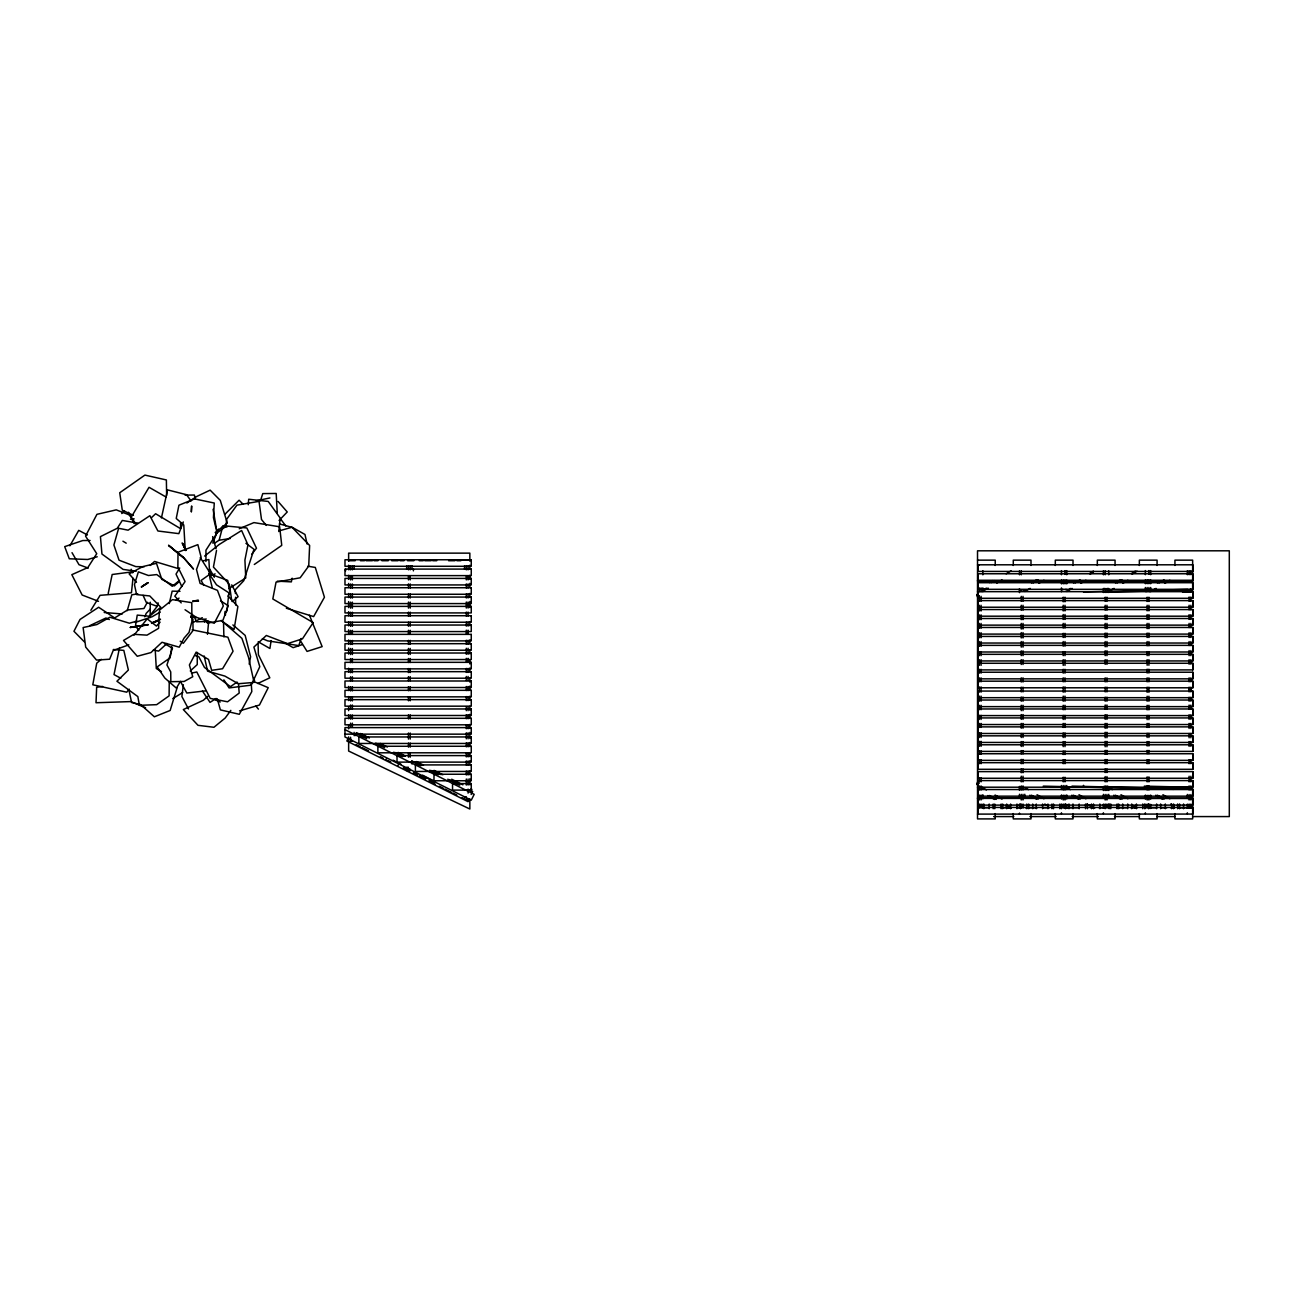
<?xml version="1.0" encoding="UTF-8"?>
<svg xmlns="http://www.w3.org/2000/svg" width="1294" height="1294" viewBox="0 0 1294 1294"><rect width="100%" height="100%" fill="white"/><g stroke="black" fill="none" stroke-linecap="round" stroke-linejoin="round"><path stroke-width="1.5" d="M197.27 652.451L197.254 664.582L190.283 670.971M205.94 561.45L205.956 550.193L217.052 532.934L213.445 517.6L214.27 503.026L194.504 498.902L178.928 505.21L176.227 518.473L183.78 524.992L185.22 549.934M155.248 650.186L156.299 668.529L161.475 671.57M169.239 681.291L169.11 695.848L156.671 704.664L139.412 705.343L137.843 696.593L116.929 681.242L128.381 670.049L123.82 650.381L113.29 649.507M235.67 605.026L235.573 597.262M150.266 602.228L150.185 617.481M191.415 511.728L191.641 505.97L191.286 511.712M248.27 504.725L248.691 499.241L268.214 501.441L280.2 518.037L278.776 531.543M226.013 526.787L226.612 519.331L236.931 505.145L259.026 501.376L261.501 519.509L266.305 525.396M207.477 634.319L208.674 621.379L196.672 621.816L194.715 617.869M132.991 578.256L131.438 592.749L100.091 595.337L90.855 610.283M183.36 684.752L181.888 696.528L188.487 708.95M170.517 655.88L171.762 646.628M271.109 640.692L269.912 648.488L258.185 641.792M108.195 593.477L112.174 574.504L133.282 571.722M216.519 550.468L213.429 567.079L229.329 584.241L231.739 600.739M249.176 664.113L250.583 656.721L245.164 635.403L232.888 624.921M119.436 648.051L114.018 674.595L120.779 678.25M161.443 517.907L167.573 489.908L186.482 494.68L191.124 501.004M292.153 578.192L291.344 581.879L277.353 581.152M169.255 603.57L172.167 591.148L179.995 591.326M158.094 602.826L157.172 606.385L148.842 617.06M219.333 539.485L222.908 525.833M127.216 610.719L131.826 594.787L137.811 593.865M177.116 687.712L170.145 710.471L154.374 716.795L140.625 704.583L131.584 702.513L128.996 690.139M260.45 500.746L262.779 493.596L276.188 493.467L277.272 513.443M301.162 638.46L298.801 645.593L267.583 640.853L262.423 638.654M183.295 521.951L178.847 533.646L157.9 530.993L149.878 515.708L128.122 530.168L118.627 528.292L113.904 544.968L119.048 560.189L135.805 566.61L144.2 566.788M212.782 543.108L218.298 529.084M144.815 616.801L146.173 613.388L150.347 609.021M204.549 622.042L206.005 618.742M228.197 595.855L229.911 592.345L227.712 580.375L209.515 573.84M348.07 738.518L346.824 740.977L468.056 801.665L469.301 799.207M348.248 739.618L350.577 738.89M386 759.562L386.437 758.688M397.954 765.563L398.406 764.673M407.448 771.321L408.678 768.862M419.127 776.157L419.579 775.284L425.92 778.454M470.272 790.505L471.065 788.919M471.113 790.925L471.906 789.34M468.913 799.983L468.477 800.857L462.12 797.67M355.106 735.623L356.61 732.663L365.49 737.176M471.162 794.5L472.666 791.54L469.091 789.728M69.876 545.809L78.724 530.362L87.426 534.94M147.322 602.292L143.941 608.503L127.556 609.975L114.632 617.95L98.651 607.258L80.018 619.454L73.952 631.278L84.272 641.759M180.432 681.372L176.356 688.149L164.839 678.04L157.156 666.895L170.274 657.724M179.737 567.985L176.016 574.083L181.823 586.538M133.994 635.192L147.209 618.856L156.412 626.053L160.116 622.139M224.8 613.922L227.016 610.817L228.844 592.798L216.47 584.791L208.803 573.339M230.833 710.374L225.188 718.024L213.947 727.277L197.998 725.319L183.327 709.565L203.352 700.264L207.703 696.334M251.634 554.366L256.487 548.219L246.863 527.968L226.515 526.027L215.758 533.84M977.52 782.045L976.938 784.504L977.52 783.792M1084.032 786.396L1083.466 787.108L1083.466 785.361M1189.979 787.965L1190.561 787.253L1144.333 786.121M129.206 689.152L126.731 692.177L92.796 684.785L96.743 663.159L101.304 659.309M279.083 520.479L287.236 511.971L278.048 501.425M224.994 514.187L239.099 500.212L242.884 503.997M151.43 517.713L155.603 513.734L180.642 528.696L180.545 522.873M121.733 513.54L124.499 510.92M150.153 565.494L154.52 561.434L178.151 568.551M166.975 643.506L158.628 651.125L153.371 650.041M178.895 581.879L174.383 585.858L161.799 579.356L156.493 563.343L142.858 566.578L129.125 573.857L136.501 582.3M232.224 601.597L238.08 596.696L231.723 584.872M179.445 580.44L172.264 586.279L156.768 574.568L148.438 575.506L138.377 571.851L134.447 584.597L136.614 594.593L149.748 595.936L160.78 607.307L149.441 616.235L137.245 615.103L135.466 626.07L138.814 630.194M204.646 556.064L219.252 544.467L241.606 530.508L247.947 544.839L244.922 560.043L245.763 577.981L228.892 588.544M215.176 532.53L227.307 523.083L220.287 500.374L210.146 490.151L196.753 496.459L186.87 503.01M185.705 550.597L182.778 543.351L186.093 550.322M175.984 600.319L179.041 598.103M254.303 564.475L281.752 545.389L279.633 526.787L253.931 522.598L239.244 528.745M237.109 682.051L230.461 686.629L204.452 667.429L198.726 656.592L195.184 655.605M147.92 582.996L141.386 586.942L147.694 582.737M214.383 543.318L219.058 540.229L230.316 538.498M141.386 586.942L147.969 582.704M216.13 698.453L210.032 702.383L202.43 691.012M172.798 698.631L182.697 692.533M989.489 582.543L992.821 580.585M991.155 582.575L994.488 580.618M1006.15 573.776L1011.148 570.848M982.987 590.113L986.432 588.091M982.987 591.132L988.163 588.091M996.817 583.012L1001.993 579.971M1031.464 582.85L1036.462 579.922M1033.13 582.882L1038.128 579.955M1024.945 591.455L1030.137 588.398M1038.775 583.335L1043.967 580.294M1073.422 582.85L1076.754 580.893M1090.082 573.08L1093.414 571.123M1075.088 582.882L1080.086 579.955M1090.082 574.083L1093.414 572.126M1070.364 588.398L1066.903 591.455L1072.095 588.398M1080.733 583.335L1085.925 580.294M1115.396 582.85L1120.378 579.922M1132.04 573.08L1135.372 571.123M1117.062 582.882L1122.044 579.955M1132.04 574.083L1137.038 571.155M1108.877 591.455L1114.053 588.398M1122.707 583.335L1127.883 580.294M1157.354 582.85L1160.686 580.893M1159.02 582.882L1164.018 579.955M1150.835 591.455L1156.027 588.398M1164.665 583.335L1169.857 580.294M160.246 612.078L152.077 616.737L135.304 622.414M193.987 622.058L202.285 617.675M89.901 625.6L105.946 617.998L109.343 619.535M151.527 623.126L160.521 619.26L151.576 623.045M257.797 683.491L269.815 677.813L258.379 654.635L258.088 643.393M151.738 623.417L159 620.489M211.698 575.199L215.127 573.889M302.359 644.574L293.14 647.663L284.696 642.778M128.818 644.849L113.225 650.445L109.65 659.212L96.516 660.086L85.695 647.113L83.123 627.541L96.856 624.565L109.861 617.238L129.368 623.207L136.938 621.12M239.568 710.859L259.447 705.036L268.23 687.68L254.756 681.987L254.045 678.25M97.228 556.776L87.733 559.493L69.278 558.782L64.7 546.634L82.784 540.536L90.079 540.471M279.472 530.766L292.007 527.256L309.638 545.486L308.716 566.028L300.159 577.803L276.043 582.154L272.824 598.976L313.164 622.608L302.44 638.848L287.511 643.636L266.338 635.483L253.899 647.081L259.787 666.685L251.23 685.141L229.07 687.923L223.878 679.868M198.192 600.044L192.709 601.37L198.16 601.095M203.271 560.787L208.868 559.542L209.887 578.062L212.281 587.767M191.463 673.155L196.801 671.974L210.21 698.388L227.566 701.801L239.196 693.05L238.452 683.491M256.358 500.794L269.928 497.947M206.07 690.818L186.821 693.034L180.562 681.647M148.098 624.889L130.273 627.444L147.953 624.565M130.273 627.444L147.937 624.662M102.647 686.435L96.662 687.276L96.015 702.739L130.856 701.591L145.607 707.737M198.176 600.723L192.709 601.37L198.564 601.014M130.468 519.234L134.204 518.862M222.083 527.143L227.582 526.626M190.865 617.238L193.954 616.995M1083.466 591.94L1103.556 591.455M1107.583 591.358L1145.756 590.42M1151.789 590.274L1187.973 589.385M1110.171 592.021L1146.338 591.132M1150.366 591.034L1190.561 590.064L1190.561 591.795L1182.522 592.005M185.026 495.084L194.423 495.052L195.087 498.966M452.14 560.14L469.851 560.14M977.52 560.14L995.232 560.14L995.232 565.462M348.814 560.723L355.154 560.723M360.46 560.723L364.471 560.723M366.056 560.723L372.397 560.723M373.982 560.723L377.994 560.723M381.908 560.723L388.265 560.723M391.726 560.723L398.067 560.723M399.992 560.723L404.019 560.723M407.561 560.723L413.902 560.723M419.207 560.723L423.235 560.723M424.804 560.723L431.161 560.723M432.73 560.723L436.741 560.723M448.614 560.723L454.954 560.723M456.879 560.723L460.89 560.723M978.038 564.799L1192.922 564.799L1192.922 571.43L978.038 571.43L978.183 564.799M977.52 564.944L979.283 564.944M978.038 573.76L1192.922 573.76L1192.922 580.375L978.038 580.375L978.183 573.76M977.52 580.65L1192.647 580.65M977.52 580.957L1192.647 580.957M978.038 589.32L1192.922 589.32L1192.922 582.704L978.038 582.704L978.183 589.32M1061.452 589.579L1063.215 589.579M1064.994 589.579L1066.757 589.579M1187.342 590.42L1189.105 590.42M1190.884 590.42L1192.647 590.42L1192.647 560.14L1174.936 560.14L1174.936 565.462M1019.478 590.614L1021.257 590.614M1023.02 590.614L1024.799 590.614M977.52 591.665L1192.922 591.665L1192.922 598.281L978.038 598.281L978.183 591.665M977.52 595.822L979.283 595.822M978.038 600.61L1192.922 600.61L1192.922 607.226L978.038 607.226L978.183 600.61M978.038 609.555L1192.922 609.555L1192.922 616.187L978.038 616.187L978.183 609.555M978.038 618.516L1192.922 618.516L1192.922 625.131L978.038 625.131L978.183 618.516M978.038 627.461L1192.922 627.461L1192.922 634.092L978.038 634.092L978.183 627.461M978.038 643.037L1192.922 643.037L1192.922 636.422L978.038 636.422L978.183 643.037M978.038 645.366L1192.922 645.366L1192.922 651.998L978.038 651.998L978.183 645.366M978.038 654.327L1192.922 654.327L1192.922 660.943L978.038 660.943L978.183 654.327M978.038 669.904L1192.922 669.904L1192.922 663.272L978.038 663.272L978.183 669.904M978.038 672.233L1192.922 672.233L1192.922 678.849L978.038 678.849L978.183 672.233M978.038 687.793L1192.922 687.793L1192.922 681.178L978.038 681.178L978.183 687.793M1147.147 688.44L1148.91 688.44M1189.105 689.573L1190.884 689.476M1147.147 690.608L1148.91 690.608M978.038 697.692L1192.922 697.692L1192.922 691.061L978.038 691.061L978.183 697.692M978.038 700.022L1192.922 700.022L1192.922 706.637L978.038 706.637L978.183 700.022M978.038 708.966L1192.922 708.966L1192.922 715.598L978.038 715.598L978.183 708.966M978.038 717.927L1192.922 717.927L1192.922 724.543L978.038 724.543L978.183 717.927M978.038 733.488L1192.922 733.488L1192.922 726.872L978.038 726.872L978.183 733.488M344.98 734.151L471.259 734.151L471.259 727.616L344.98 727.616L344.98 736.949L471.259 800.161L474.186 794.322L344.98 729.638M978.038 735.833L1192.922 735.833L1192.922 742.449L978.038 742.449L978.183 735.833M352.356 741.284L350.577 741.284L350.577 737.256M978.038 751.393L1192.922 751.393L1192.922 744.778L978.038 744.778L978.183 751.393M978.038 753.739L1192.922 753.739L1192.922 760.354L978.038 760.354L978.183 753.739M978.038 762.684L1192.922 762.684L1192.922 769.299L978.038 769.299L978.183 762.684M406.672 767.293L408.451 767.293M408.451 769.283L410.214 769.283M978.038 771.628L1192.922 771.628L1192.922 778.26L978.038 778.26L978.183 771.628M977.52 783.226L979.283 783.226M1105.189 786.558L1103.41 786.558L1103.41 790.505M1106.952 786.558L1108.732 786.558L1108.732 790.505M978.038 787.205L1192.922 787.205L1192.922 780.589L978.038 780.589L978.183 787.205M977.52 787.399L979.283 787.399M981.062 787.399L982.842 787.399M1145.368 787.593L1147.147 787.593M1148.91 787.593L1150.689 787.593M1019.478 788.434L1021.257 788.434M1023.02 788.434L1024.945 787.609L1028.406 789.631M1187.342 788.628L1189.105 788.628M1190.884 788.628L1192.647 788.628L1192.647 818.908L1174.936 818.908L1174.936 813.586M468.088 790.294L469.851 790.294M978.038 796.166L1192.922 796.166L1192.922 789.534L978.038 789.534L978.183 796.166M464.546 796.829L466.309 796.829M977.52 798.091L1192.647 798.091M977.52 798.398L1192.922 798.495L1192.922 805.111L978.038 805.111M466.309 799.158L468.088 799.158M983.489 807.796L989.473 807.796M1001.427 807.796L1009.385 807.796M1017.359 807.796L1021.338 807.796M1025.333 807.796L1037.27 807.796M1043.255 807.796L1049.224 807.796M1065.172 807.796L1079.115 807.796M1091.068 807.796L1095.047 807.796M1099.027 807.796L1105.011 807.796M1116.965 807.796L1126.912 807.796M1130.907 807.796L1134.887 807.796M1148.829 807.796L1156.804 807.796M1160.783 807.796L1166.751 807.796M1170.746 807.796L1174.726 807.796M1178.705 807.796L1192.647 807.796M977.52 814.104L1192.922 814.072L1192.922 807.44L978.038 807.44L978.183 814.072M993.63 816.579L1013.768 816.579M1029.895 816.579L1056.082 816.579M1072.192 816.579L1098.38 816.579M1114.49 816.579L1138.655 816.579M1156.787 816.579L1174.92 816.579M1193.036 816.579L1229.3 816.579L1229.3 550.807L977.52 550.807L977.52 818.908L995.232 818.908L995.232 813.586M1071.982 786.105L1104.138 786.881M1108.149 786.978L1188.555 788.936M1043.271 786.121L1061.355 786.574M1065.366 786.671L1103.556 787.593M1107.583 787.69L1145.756 788.628M1151.789 788.774L1173.901 789.308M104.216 612.515L122.251 613.954M136.194 571.269L123.108 569.409L101.951 554.042L100.431 536.622L117.301 528.243L122.283 520.447L137.714 523.083M192.11 629.838L227.89 637.182L233.066 651.254L222.584 668.739L211.682 670.324L208.496 659.422L196.154 652.144L189.393 664.954L192.741 676.73L184.136 681.469L170.84 681.695L170.727 671.926L166.926 664.97L172.458 648.197L164.484 643.636M307.762 566.206L315.299 567.451L324.438 597.23L313.633 616.591L286.346 608.245M279.439 523.924L292.363 527.418L304.98 534.471L307.099 544.03M190.962 615.734L196.575 617.642M157.205 606.352L146.271 602.373L143.084 595.369M88.251 568.082L78.999 564.702L72.011 552.667M98.49 601.306L82.169 595.03L71.833 574.665L87.83 567.565L96.743 553.686L85.533 536.088L96.937 514.333L116.234 509.868L129.772 515.077L134.204 523.601M214.917 699.65L220.206 702.044M133.379 515.336L122.283 510.143L119.727 492.755L144.912 475.092L166.376 479.961L166.635 495.489M356.206 744.648L360.233 746.67M409.632 771.402L403.275 768.215L403.712 767.342L410.069 770.528M452.771 792.996L456.798 795.017M360.347 733.488L369.356 738.001M380.145 743.403L387.359 747.01M398.131 752.412L405.362 756.036M416.409 761.551L423.462 765.094M434.04 770.383L442.855 774.799M451.671 779.214L462.912 784.843M355.947 733.277L366.752 738.68M375.745 743.177L384.739 747.689M393.732 752.186L402.741 756.699M411.735 761.196L420.906 765.789M429.721 770.205L438.537 774.621M447.724 779.214L459.693 785.215M413.627 772.308L417.638 774.313M434.169 782.579L429.398 780.201L428.961 781.075L435.318 784.261M362.158 747.641L368.515 750.811M380.404 756.764L383.073 758.106M387.585 760.371L390.772 761.956M413.19 773.181L417.202 775.187M420.728 776.95L425.483 779.344M439.232 786.218L443.26 788.224M444.845 789.016L451.185 792.203M361.204 734.119L367.528 737.321M400.218 753.901L404.957 756.311M436.062 772.081L441.157 774.669M377.929 743.484L383.267 746.185M395.705 752.51L401.043 755.211M413.482 761.519L418.803 764.22M431.242 770.528L436.579 773.246M449.018 779.554L457.898 784.051M393.053 760.193L400.946 764.204M422.572 775.171L434.412 781.188M122.93 541.199L126.197 543.173M166.295 497.155L149.036 487.288L131.26 517.115L135.53 523.585M1162.934 794.71L1169.857 798.77M1157.354 795.179L1164.018 799.094M1155.688 795.228L1162.352 799.142M1170.682 804.027L1174.014 805.984M1108.877 787.609L1112.322 789.631M1120.976 794.71L1127.883 798.77M1115.396 795.179L1122.044 799.094M1132.04 804.965L1137.038 807.893M1113.73 795.228L1120.378 799.142M1132.04 805.984L1135.372 807.925M1066.903 787.609L1070.364 789.631M1079.002 794.71L1085.925 798.77M1073.422 795.179L1080.086 799.094M1090.082 804.965L1093.414 806.922M1071.755 795.228L1078.42 799.142M1086.75 804.027L1093.414 807.925M1037.044 794.71L1043.967 798.77M1031.464 795.179L1038.128 799.094M1029.798 795.228L1036.462 799.142M1044.792 804.027L1048.124 805.984M986.432 789.938L982.987 787.917L982.987 788.936M995.086 795.017L1001.993 799.077M989.489 795.503L996.154 799.401M1006.15 805.272L1011.148 808.2M987.84 795.535L994.488 799.449M1006.15 806.291L1009.482 808.249M220.53 600.869L228.229 605.624L222.924 620.344L207.541 623.11L203.983 618.872M180.222 641.226L183.36 643.247L193.032 630.501L192.919 619.066L190.93 616.737M220.999 620.554L234.052 629.515L237.886 606.498L228.262 596.34M245.925 543.318L254.012 549.303L243.79 580.683L235.233 589.805L235.411 593.542M185.058 609.749L196.09 617.222L214.238 623.271L223.312 605.964L217.441 590.355L200.069 583.4L196.51 569.538L201.071 557.002L197.853 544.645L178.022 552.263L177.86 566.998L185.091 581.572L174.819 596.211L181.225 602.907M168.608 545.372L183.554 557.568L193.502 569.069L183.473 557.52L168.608 545.372L183.311 557.73M222.972 621.977L241.913 638.363L248.513 657.287L254.077 682.423L238.274 683.733L224.881 676.083L207.558 671.149L204.177 655.977M258.412 709.128L255.937 706.103M299.804 639.754L307.066 651.416L322.157 646.628L309.46 615.265M1190.561 590.064L1189.979 589.336L1190.561 591.795M977.52 595.256L976.938 594.544L977.52 597.003M200.263 557.536L210.55 573.743L201.104 580.44L203.821 585.357M281.024 519.573L285.828 525.979M209.644 568.972L214.319 577.253M182.033 543.043L185.657 550.128M131.179 569.263L132.635 572.838M128.559 512.262L129.691 515.708M217.23 698.695L220.384 709.888L239.293 714.288L251.812 691.578L251.23 683.636M212.637 536.606L216.033 548.737M213.089 509.318L216.244 527.823M224.994 611.512L225.528 614.957M223.506 621.993L223.894 636.907M1192.777 591.665L1192.777 598.281M1192.777 600.61L1192.777 607.226M1192.777 609.555L1192.777 616.187M1192.777 618.516L1192.777 625.131M1192.777 627.461L1192.777 634.092M1192.777 636.422L1192.777 643.037M1192.777 645.366L1192.777 651.998M1192.777 654.327L1192.777 660.943M1192.777 663.272L1192.777 669.904M1192.777 672.233L1192.777 678.849M1192.777 681.178L1192.777 687.793M1192.777 691.061L1192.777 697.692M1192.777 700.022L1192.777 706.637M1192.777 708.966L1192.777 715.598M1192.777 717.927L1192.777 724.543M1192.777 726.872L1192.777 733.488M1192.777 735.833L1192.777 742.449M1192.777 744.778L1192.777 751.393M1192.777 753.739L1192.777 760.354M1192.777 762.684L1192.777 769.299M1192.777 771.628L1192.777 778.26M1192.777 780.589L1192.777 787.205M1190.884 570.816L1190.884 574.714M1190.884 588.996L1190.884 592.199M1190.884 596.987L1190.884 601.225M1190.884 605.252L1190.884 609.814M1190.884 614.666L1190.884 619.389M1190.884 623.384L1190.884 627.59M1190.884 632.685L1190.884 637.489M1190.884 641.533L1190.884 645.56M1190.884 650.575L1190.884 655.637M1190.884 659.665L1190.884 664.226M1190.884 677.813L1190.884 681.841M1190.884 687.13L1190.884 691.918M1190.884 697.207L1190.884 701.251M1190.884 705.084L1190.884 709.306M1190.884 714.822L1190.884 719.383M1190.884 723.411L1190.884 728.473M1190.884 733.488L1190.884 737.79M1190.884 741.559L1190.884 746.363M1190.884 759.659L1190.884 763.719M1190.884 776.254L1190.884 781.867M1190.884 785.895L1190.884 789.922M1190.884 794.548L1190.884 799.999M1190.884 804.027L1190.884 808.249M1190.561 787.253L1190.561 788.984M1189.105 570.816L1189.105 574.714M1189.105 596.987L1189.105 601.225M1189.105 605.252L1189.105 609.814M1189.105 614.666L1189.105 619.389M1189.105 623.384L1189.105 627.59M1189.105 632.685L1189.105 637.489M1189.105 641.533L1189.105 645.56M1189.105 650.575L1189.105 655.637M1189.105 659.665L1189.105 664.226M1189.105 677.813L1189.105 681.841M1189.105 687.13L1189.105 691.918M1189.105 697.207L1189.105 701.251M1189.105 705.084L1189.105 709.306M1189.105 714.822L1189.105 719.383M1189.105 723.411L1189.105 728.473M1189.105 733.488L1189.105 737.79M1189.105 741.559L1189.105 746.363M1189.105 759.659L1189.105 763.719M1189.105 776.254L1189.105 781.867M1189.105 785.895L1189.105 789.922M1189.105 794.548L1189.105 799.999M1189.105 804.027L1189.105 808.249M1187.342 570.816L1187.342 574.714M1187.342 794.451L1187.342 798.463M1187.342 804.14L1187.342 808.249M1187.342 812.778L1187.342 813.797M1183.557 803.978L1183.557 808.701M1179.546 803.978L1179.546 808.701M1177.621 803.978L1177.621 808.701M1173.593 803.978L1173.593 808.701M1171.668 803.978L1171.668 808.701M1165.328 803.978L1165.328 808.701M1160.637 803.978L1160.637 808.701M1157.079 565.462L1157.079 560.14L1139.351 560.14L1139.351 565.462M1157.079 813.586L1157.079 818.908L1139.351 818.908L1139.351 813.586M1156.626 803.978L1156.626 808.701M1150.689 570.573L1150.689 574.682M1150.689 579.987L1150.689 583.74M1150.689 587.492L1150.689 591.455L1148.91 591.455L1148.91 587.492M1150.689 795.05L1150.689 799.077M1150.689 804.367L1150.689 808.475M1148.91 570.573L1148.91 574.342M1148.91 579.987L1148.91 583.74M1148.91 597.181L1148.91 601.467M1148.91 605.252L1148.91 610.849M1148.91 614.601L1148.91 619.357M1148.91 623.384L1148.91 628.625M1148.91 633.041L1148.91 637.489M1148.91 641.533L1148.91 645.755M1148.91 651.61L1148.91 655.637M1148.91 659.665L1148.91 665.262M1148.91 669.16L1148.91 673.058M1148.91 677.813L1148.91 681.841M1148.91 687.13L1148.91 692.339M1148.91 696.237L1148.91 701.251M1148.91 705.279L1148.91 709.888M1148.91 715.356L1148.91 719.642M1148.91 723.411L1148.91 727.438M1148.91 733.294L1148.91 737.515M1148.91 741.559L1148.91 746.007M1148.91 750.423L1148.91 753.706M1148.91 759.691L1148.91 763.719M1148.91 776.853L1148.91 781.867M1148.91 785.895L1148.91 789.922M1148.91 795.309L1148.91 799.999M1148.91 804.027L1148.91 808.475M1148.7 803.978L1148.7 808.701M1147.147 579.987L1147.147 583.74M1147.147 587.492L1147.147 591.455L1145.368 591.455L1145.368 587.492M1147.147 597.181L1147.147 601.467M1147.147 605.252L1147.147 610.849M1147.147 614.601L1147.147 619.357M1147.147 623.384L1147.147 628.625M1147.147 633.041L1147.147 637.489M1147.147 641.533L1147.147 645.755M1147.147 651.61L1147.147 655.637M1147.147 659.665L1147.147 665.262M1147.147 669.16L1147.147 673.058M1147.147 677.813L1147.147 681.841M1147.147 687.13L1147.147 692.339M1147.147 696.237L1147.147 701.251M1147.147 705.279L1147.147 709.888M1147.147 715.356L1147.147 719.642M1147.147 723.411L1147.147 727.438M1147.147 733.294L1147.147 737.515M1147.147 741.559L1147.147 746.007M1147.147 750.423L1147.147 753.706M1147.147 759.691L1147.147 763.719M1147.147 776.853L1147.147 781.867M1147.147 785.895L1147.147 789.922M1147.147 795.309L1147.147 799.999M1147.147 804.027L1147.147 808.071M1145.368 570.573L1145.368 574.682M1145.368 579.987L1145.368 583.74M1145.368 795.05L1145.368 799.077M1145.368 804.367L1145.368 808.475M1145.368 812.778L1145.368 813.797M1144.689 803.978L1144.689 808.701M1142.764 803.978L1142.764 808.701M1136.423 803.978L1136.423 808.701M1131.732 803.978L1131.732 808.701M1127.705 803.978L1127.705 808.701M1122.691 803.978L1122.691 808.701M1118.679 803.978L1118.679 808.701M1117.094 803.978L1117.094 808.701M1115.056 565.462L1115.056 560.14L1097.328 560.14L1097.328 565.462M1115.056 813.586L1115.056 818.908L1097.328 818.908L1097.328 813.586M1110.753 803.978L1110.753 808.701M1109.168 803.978L1109.168 808.701M1108.732 570.832L1108.732 574.779M1108.732 592.49L1108.732 588.544L1106.952 588.544L1106.952 592.49M1108.732 794.354L1108.732 798.382M1108.732 804.108L1108.732 808.216M1106.952 597.181L1106.952 601.225M1106.952 605.252L1106.952 610.089M1106.952 615.103L1106.952 619.519M1106.952 623.384L1106.952 628.69M1106.952 633.057L1106.952 637.667M1106.952 641.533L1106.952 646.79M1106.952 650.704L1106.952 655.637M1106.952 659.665L1106.952 664.356M1106.952 677.813L1106.952 681.906M1106.952 687.13L1106.952 691.918M1106.952 697.142L1106.952 701.251M1106.952 704.955L1106.952 709.306M1106.952 714.692L1106.952 719.383M1106.952 723.411L1106.952 728.36M1106.952 732.258L1106.952 737.726M1106.952 741.381L1106.952 746.767M1106.952 750.358L1106.952 754.305M1106.952 759.529L1106.952 763.719M1106.952 768.959L1106.952 772.55M1106.952 776.546L1106.952 781.867M1106.952 785.895L1106.952 790.505M1106.952 794.451L1106.952 799.999M1106.952 804.027L1106.952 808.071M1105.189 570.832L1105.189 574.779M1105.189 592.49L1105.189 588.544L1103.41 588.544L1103.41 592.49M1105.189 597.181L1105.189 601.225M1105.189 605.252L1105.189 610.089M1105.189 615.103L1105.189 619.519M1105.189 623.384L1105.189 628.69M1105.189 633.057L1105.189 637.667M1105.189 641.533L1105.189 646.79M1105.189 650.704L1105.189 655.637M1105.189 659.665L1105.189 664.356M1105.189 677.813L1105.189 681.906M1105.189 687.13L1105.189 691.918M1105.189 697.142L1105.189 701.251M1105.189 704.955L1105.189 709.306M1105.189 714.692L1105.189 719.383M1105.189 723.411L1105.189 728.36M1105.189 732.258L1105.189 737.726M1105.189 741.381L1105.189 746.767M1105.189 750.358L1105.189 754.305M1105.189 759.529L1105.189 763.719M1105.189 768.959L1105.189 772.55M1105.189 776.546L1105.189 781.867M1105.189 785.895L1105.189 790.505M1105.189 794.451L1105.189 799.999M1105.157 803.978L1105.157 808.701M1103.41 570.832L1103.41 574.779M1103.41 794.354L1103.41 798.382M1103.41 804.108L1103.41 808.216M1103.41 812.778L1103.41 813.797M1099.851 803.978L1099.851 808.701M1093.495 803.978L1093.495 808.701M1091.473 804.027L1091.473 808.701M1087.461 804.027L1087.461 808.701M1085.537 804.027L1085.537 808.701M1079.18 804.027L1079.18 808.701M1073.017 565.462L1073.017 560.14L1055.306 560.14L1055.306 565.462M1072.969 803.978L1072.969 808.701M1073.017 813.586L1073.017 818.908L1055.306 818.908L1055.306 813.586M1068.957 803.978L1068.957 808.701M1066.757 570.622L1066.757 574.73M1066.757 580.1L1066.757 583.885M1066.757 785.507L1066.757 789.469M1066.757 794.92L1066.757 798.948M1066.757 804.318L1066.757 808.427M1065.463 804.027L1065.463 808.701M1064.994 570.622L1064.994 574.423M1064.994 580.1L1064.994 583.885M1064.994 597.181L1064.994 601.823M1064.994 605.252L1064.994 610.962M1064.994 614.504L1064.994 619.438M1064.994 623.384L1064.994 627.994M1064.994 633.316L1064.994 637.489M1064.994 641.533L1064.994 646.11M1064.994 651.61L1064.994 655.637M1064.994 659.665L1064.994 665.391M1064.994 669.289L1064.994 673.187M1064.994 677.813L1064.994 681.841M1064.994 686.839L1064.994 692.209M1064.994 696.107L1064.994 701.251M1064.994 705.279L1064.994 709.759M1064.994 715.356L1064.994 719.513M1064.994 723.411L1064.994 727.438M1064.994 732.938L1064.994 737.515M1064.994 741.559L1064.994 746.654M1064.994 751.054L1064.994 754.515M1064.994 759.627L1064.994 763.719M1064.994 777.225L1064.994 781.867M1064.994 785.507L1064.994 789.922M1064.994 795.163L1064.994 799.999M1064.994 804.027L1064.994 808.427M1063.215 580.1L1063.215 583.885M1063.215 597.181L1063.215 601.823M1063.215 605.252L1063.215 610.962M1063.215 614.504L1063.215 619.438M1063.215 623.384L1063.215 627.994M1063.215 633.316L1063.215 637.489M1063.215 641.533L1063.215 646.11M1063.215 651.61L1063.215 655.637M1063.215 659.665L1063.215 665.391M1063.215 669.289L1063.215 673.187M1063.215 677.813L1063.215 681.841M1063.215 686.839L1063.215 692.209M1063.215 696.107L1063.215 701.251M1063.215 705.279L1063.215 709.759M1063.215 715.356L1063.215 719.513M1063.215 723.411L1063.215 727.438M1063.215 732.938L1063.215 737.515M1063.215 741.559L1063.215 746.654M1063.215 751.054L1063.215 754.515M1063.215 759.627L1063.215 763.719M1063.215 777.225L1063.215 781.867M1063.215 785.507L1063.215 789.922M1063.215 795.163L1063.215 799.999M1063.215 804.027L1063.215 808.071M1061.452 570.622L1061.452 574.73M1061.452 580.1L1061.452 583.885M1061.452 587.897L1061.452 591.649M1061.452 785.507L1061.452 789.469M1061.452 794.92L1061.452 798.948M1061.452 804.027L1061.452 808.701M1061.452 812.778L1061.452 813.797M1059.867 804.027L1059.867 808.701M1053.526 804.027L1053.526 808.701M1051.941 804.027L1051.941 808.701M1047.93 804.027L1047.93 808.701M1042.608 804.027L1042.608 808.701M1036.268 804.027L1036.268 808.701M1032.725 804.027L1032.725 808.701M1030.995 565.462L1030.995 560.14L1013.283 560.14L1013.283 565.462M1030.995 813.586L1030.995 818.908L1013.283 818.908L1013.283 813.586M1028.714 804.027L1028.714 808.701M1026.789 804.027L1026.789 808.701M1024.799 794.273L1024.799 798.301M1023.02 596.356L1023.02 601.225M1023.02 605.252L1023.02 610.105M1023.02 615.329L1023.02 619.664M1023.02 623.384L1023.02 629.046M1023.02 632.572L1023.02 637.958M1023.02 641.533L1023.02 647.146M1023.02 650.833L1023.02 655.637M1023.02 659.665L1023.02 664.485M1023.02 677.813L1023.02 682.035M1023.02 687.13L1023.02 691.918M1023.02 697.013L1023.02 701.251M1023.02 705.279L1023.02 710.665M1023.02 714.563L1023.02 719.383M1023.02 723.411L1023.02 728.231M1023.02 733.488L1023.02 737.515M1023.02 741.559L1023.02 746.476M1023.02 750.585L1023.02 753.868M1023.02 759.384L1023.02 763.719M1023.02 768.943L1023.02 772.744M1023.02 776.19L1023.02 781.867M1023.02 785.895L1023.02 789.922M1023.02 794.354L1023.02 799.999M1023.02 804.027L1023.02 808.071M1021.257 570.864L1021.257 574.811M1021.257 596.356L1021.257 601.225M1021.257 605.252L1021.257 610.105M1021.257 615.329L1021.257 619.664M1021.257 623.384L1021.257 629.046M1021.257 632.572L1021.257 637.958M1021.257 641.533L1021.257 647.146M1021.257 650.833L1021.257 655.637M1021.257 659.665L1021.257 664.485M1021.257 677.813L1021.257 682.035M1021.257 687.13L1021.257 691.918M1021.257 697.013L1021.257 701.251M1021.257 705.279L1021.257 710.665M1021.257 714.563L1021.257 719.383M1021.257 723.411L1021.257 728.231M1021.257 733.488L1021.257 737.515M1021.257 741.559L1021.257 746.476M1021.257 750.585L1021.257 753.868M1021.257 759.384L1021.257 763.719M1021.257 768.943L1021.257 772.744M1021.257 776.19L1021.257 781.867M1021.257 785.895L1021.257 789.922M1021.257 794.354L1021.257 799.999M1021.257 804.027L1021.257 808.184M1020.432 804.027L1020.432 808.701M1019.478 570.864L1019.478 574.811M1019.478 588.689L1019.478 592.62M1019.478 786.428L1019.478 790.359M1019.478 794.273L1019.478 798.301M1019.478 804.075L1019.478 808.184M1019.478 813.101L1019.478 814.104M1016.971 804.027L1016.971 808.701M1010.63 804.027L1010.63 808.701M1006.716 804.027L1006.716 808.701M1002.704 804.027L1002.704 808.701M1001.119 804.027L1001.119 808.701M994.762 804.027L994.762 808.701M993.194 804.027L993.194 808.701M989.182 804.027L989.182 808.701M983.861 804.027L983.861 808.701M982.842 570.67L982.842 574.827M982.842 587.848L982.842 591.665M982.842 794.678L982.842 798.835M982.842 804.221L982.842 808.378M981.062 587.848L981.062 591.665M981.062 596.324L981.062 601.225M981.062 605.252L981.062 611.027M981.062 614.828L981.062 619.745M981.062 623.384L981.062 628.221M981.062 632.669L981.062 637.764M981.062 641.533L981.062 646.337M981.062 651.61L981.062 655.654M981.062 659.665L981.062 665.391M981.062 669.305L981.062 673.203M981.062 677.813L981.062 681.841M981.062 686.855L981.062 692.193M981.062 696.091L981.062 701.251M981.062 705.279L981.062 709.743M981.062 715.356L981.062 719.496M981.062 723.411L981.062 727.438M981.062 732.711L981.062 737.515M981.062 741.284L981.062 746.395M981.062 750.827L981.062 754.289M981.062 759.691L981.062 763.719M981.062 777.823L981.062 781.867M981.062 785.895L981.062 789.922M981.062 795.017L981.062 799.999M981.062 804.027L981.062 808.071M979.283 587.848L979.283 591.665M979.283 596.324L979.283 601.225M979.283 605.252L979.283 611.027M979.283 614.828L979.283 619.745M979.283 623.384L979.283 628.221M979.283 632.669L979.283 637.764M979.283 641.533L979.283 646.337M979.283 651.61L979.283 655.654M979.283 659.665L979.283 665.391M979.283 669.305L979.283 673.203M979.283 677.813L979.283 681.841M979.283 686.855L979.283 692.193M979.283 696.091L979.283 701.251M979.283 705.279L979.283 709.743M979.283 715.356L979.283 719.496M979.283 723.411L979.283 727.438M979.283 732.711L979.283 737.515M979.283 741.284L979.283 746.395M979.283 750.827L979.283 754.289M979.283 759.691L979.283 763.719M979.283 777.823L979.283 781.867M979.283 785.895L979.283 789.922M979.283 795.017L979.283 799.999M979.283 804.027L979.283 808.071M978.038 798.495L978.183 805.111M469.851 561.192L469.851 553.136L348.636 553.136L348.636 561.208M469.851 565.219L469.851 569.247M469.851 575.296L469.851 579.324M469.851 583.351L469.851 587.395M469.851 593.428L469.851 597.456M469.851 601.5L469.851 607.533M469.851 621.638L469.851 625.665M469.851 639.77L469.851 643.797M469.851 649.847L469.851 653.874M469.851 659.924L469.851 663.951M469.851 667.979L469.851 672.007M469.851 678.056L469.851 682.084M469.851 686.111L469.851 690.139M469.851 696.188L469.851 700.216M469.851 706.265L469.851 710.293M469.851 714.32L469.851 718.348M469.851 724.397L469.851 728.425M469.851 732.453L469.851 738.502M469.851 742.53L469.851 746.557M469.851 752.607L469.851 756.634M469.851 760.662L469.851 764.689M469.851 770.739L469.851 774.766M469.851 778.794L469.851 784.843M469.851 798.948L469.851 809.025L348.636 751.038L348.636 736.901M468.088 565.802L468.088 569.829M468.088 575.862L468.088 579.874M468.088 583.901L468.088 587.929M468.088 593.962L468.088 597.99M468.088 602.017L468.088 608.051M468.088 612.062L468.088 616.09M468.088 622.123L468.088 626.15M468.088 630.178L468.088 634.189M468.088 640.239L468.088 644.25M468.088 648.278L468.088 654.311M468.088 658.339L468.088 662.366M468.088 668.4L468.088 672.427M468.088 676.438L468.088 680.466M468.088 686.499L468.088 690.527M468.088 696.56L468.088 700.588M468.088 706.621L468.088 710.649M468.088 714.66L468.088 718.688M468.088 724.721L468.088 728.748M468.088 732.776L468.088 738.809M468.088 742.837L468.088 746.848M468.088 752.882L468.088 756.909M468.088 760.937L468.088 764.964M468.088 770.998L468.088 775.009M468.088 779.037L468.088 785.07M468.088 789.097L468.088 793.125M466.309 565.802L466.309 569.829M466.309 575.862L466.309 579.874M466.309 583.901L466.309 587.929M466.309 593.962L466.309 597.99M466.309 602.017L466.309 608.051M466.309 612.062L466.309 616.09M466.309 622.123L466.309 626.15M466.309 630.178L466.309 634.189M466.309 640.239L466.309 644.25M466.309 648.278L466.309 654.311M466.309 658.339L466.309 662.366M466.309 668.4L466.309 672.427M466.309 676.438L466.309 680.466M466.309 686.499L466.309 690.527M466.309 696.56L466.309 700.588M466.309 706.621L466.309 710.649M466.309 714.66L466.309 718.688M466.309 724.721L466.309 728.748M466.309 732.776L466.309 738.809M466.309 742.837L466.309 746.848M466.309 752.882L466.309 756.909M466.309 760.937L466.309 764.964M466.309 770.998L466.309 775.009M466.309 779.037L466.309 785.07M464.546 565.769L464.546 569.085M413.384 569.085L413.384 570.864M411.993 565.769L411.993 569.085M411.993 760.759L411.993 764.026M410.214 565.802L410.214 569.829M410.214 575.879L410.214 579.906M410.214 583.934L410.214 587.961M410.214 594.011L410.214 598.038M410.214 602.066L410.214 608.115M410.214 612.143L410.214 616.17M410.214 622.22L410.214 626.247M410.214 630.275L410.214 634.303M410.214 640.352L410.214 644.38M410.214 648.407L410.214 654.457M410.214 658.484L410.214 662.512M410.214 668.545L410.214 672.573M410.214 676.616L410.214 680.644M410.214 686.677L410.214 690.705M410.214 696.754L410.214 700.782M410.214 714.886L410.214 718.914M410.214 733.019L410.214 739.068M410.214 743.096L410.214 747.123M410.214 753.157L410.214 757.2M408.451 565.802L408.451 569.829M408.451 575.879L408.451 579.906M408.451 583.934L408.451 587.961M408.451 594.011L408.451 598.038M408.451 602.066L408.451 608.115M408.451 612.143L408.451 616.17M408.451 622.22L408.451 626.247M408.451 630.275L408.451 634.303M408.451 640.352L408.451 644.38M408.451 648.407L408.451 654.457M408.451 658.484L408.451 662.512M408.451 668.545L408.451 672.573M408.451 676.616L408.451 680.644M408.451 686.677L408.451 690.705M408.451 696.754L408.451 700.782M408.451 714.886L408.451 718.914M408.451 733.019L408.451 739.068M408.451 743.096L408.451 747.123M408.451 753.157L408.451 757.2M406.672 565.769L406.672 569.085M354.119 565.769L354.119 569.085M354.119 732.355L354.119 735.623M352.356 565.818L352.356 569.845M352.356 575.895L352.356 579.938M352.356 583.966L352.356 587.994M352.356 594.059L352.356 598.087M352.356 602.114L352.356 608.164M352.356 612.208L352.356 616.235M352.356 622.285L352.356 626.328M352.356 630.356L352.356 634.383M352.356 640.433L352.356 644.477M352.356 648.504L352.356 654.554M352.356 658.597L352.356 662.625M352.356 668.674L352.356 672.718M352.356 676.746L352.356 680.773M352.356 686.823L352.356 690.867M352.356 696.916L352.356 700.944M352.356 704.987L352.356 709.015M352.356 715.064L352.356 719.092M352.356 723.136L352.356 727.163M350.577 565.818L350.577 569.845M350.577 575.895L350.577 579.938M350.577 583.966L350.577 587.994M350.577 594.059L350.577 598.087M350.577 602.114L350.577 608.164M350.577 612.208L350.577 616.235M350.577 622.285L350.577 626.328M350.577 630.356L350.577 634.383M350.577 640.433L350.577 644.477M350.577 648.504L350.577 654.554M350.577 658.597L350.577 662.625M350.577 668.674L350.577 672.718M350.577 676.746L350.577 680.773M350.577 686.823L350.577 690.867M350.577 696.916L350.577 700.944M350.577 704.987L350.577 709.015M350.577 715.064L350.577 719.092M350.577 723.136L350.577 727.163M348.814 565.769L348.814 569.878M348.636 565.252L348.636 569.295M348.636 575.345L348.636 579.388M348.636 583.432L348.636 587.46M348.636 593.525L348.636 597.569M348.636 601.597L348.636 607.662M348.636 611.706L348.636 615.734M348.636 621.799L348.636 625.843M348.636 629.871L348.636 633.914M348.636 639.98L348.636 644.008M348.636 648.051L348.636 654.101M348.636 668.238L348.636 672.282M348.636 686.418L348.636 690.462M348.636 696.512L348.636 700.555M348.636 706.621L348.636 710.649M348.636 714.692L348.636 718.736M348.636 724.786L348.636 728.829M345.595 569.085L345.595 570.864M158.79 620.295L158.628 628.318L147.015 635.144L133.864 634.319L123.512 640.449L137.261 656.268L150.945 652.58L161.993 642.261L179.219 647.178L184.071 638.104L189.037 632.41L191.884 621.605L191.787 602.681L172.458 599.64L159.518 610.153L158.79 620.295M471.259 559.768L344.98 559.768L344.98 566.287L471.259 566.287L471.259 559.768M471.259 569.085L344.98 569.085L344.98 575.62L471.259 575.62L471.259 569.085M471.259 578.418L344.98 578.418L344.98 584.937L471.259 584.937L471.259 578.418M471.259 587.735L344.98 587.735L344.98 594.269L471.259 594.269L471.259 587.735M471.259 597.068L344.98 597.068L344.98 603.586L471.259 603.586L471.259 597.068M471.259 606.385L344.98 606.385L344.98 612.919L471.259 612.919L471.259 606.385M471.259 615.718L344.98 615.718L344.98 622.236L471.259 622.236L471.259 615.718M471.259 625.034L344.98 625.034L344.98 631.569L471.259 631.569L471.259 625.034M471.259 634.367L344.98 634.367L344.98 640.886L471.259 640.886L471.259 634.367M471.259 643.684L344.98 643.684L344.98 650.219L471.259 650.219L471.259 643.684M471.259 653.017L344.98 653.017L344.98 659.552L471.259 659.552L471.259 653.017M471.259 662.334L344.98 662.334L344.98 668.869L471.259 668.869L471.259 662.334M471.259 671.667L344.98 671.667L344.98 678.202L471.259 678.202L471.259 671.667M471.259 681L344.98 681L344.98 687.518L471.259 687.518L471.259 681M471.259 690.317L344.98 690.317L344.98 696.851L471.259 696.851L471.259 690.317M471.259 699.65L344.98 699.65L344.98 706.168L471.259 706.168L471.259 699.65M471.259 708.966L344.98 708.966L344.98 715.501L471.259 715.501L471.259 708.966M471.259 718.299L344.98 718.299L344.98 724.818L471.259 724.818L471.259 718.299M471.259 736.949L358.875 736.949L358.875 743.468L471.259 743.468L471.259 736.949M471.259 746.266L377.88 746.266L377.88 752.801L471.259 752.801L471.259 746.266M471.259 755.599L397.015 755.599L397.015 762.117L471.259 762.117L471.259 755.599M471.259 764.916L415.39 764.916L415.39 771.45L471.259 771.45L471.259 764.916M471.259 774.249L433.991 774.249L433.991 780.767L471.259 780.767L471.259 774.249M471.259 783.566L452.544 783.566L452.544 790.1L471.259 790.1L471.259 783.566"/></g></svg>
